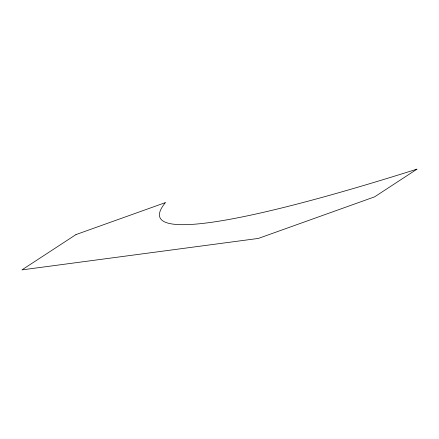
<?xml version="1.0" encoding="UTF-8"?>
<svg xmlns="http://www.w3.org/2000/svg" width="439" height="439" viewBox="0 0 439 439"><rect width="100%" height="100%" fill="white"/><g stroke="black" fill="none" stroke-linecap="round" stroke-linejoin="round"><path stroke-width="0.66" d="M75.974 234.585L21.95 269.886L258.346 238.426L374.599 196.853L417.05 169.114A755.278 69.768 -22.2 0 1 165.404 202.604L75.974 234.585"/></g></svg>
